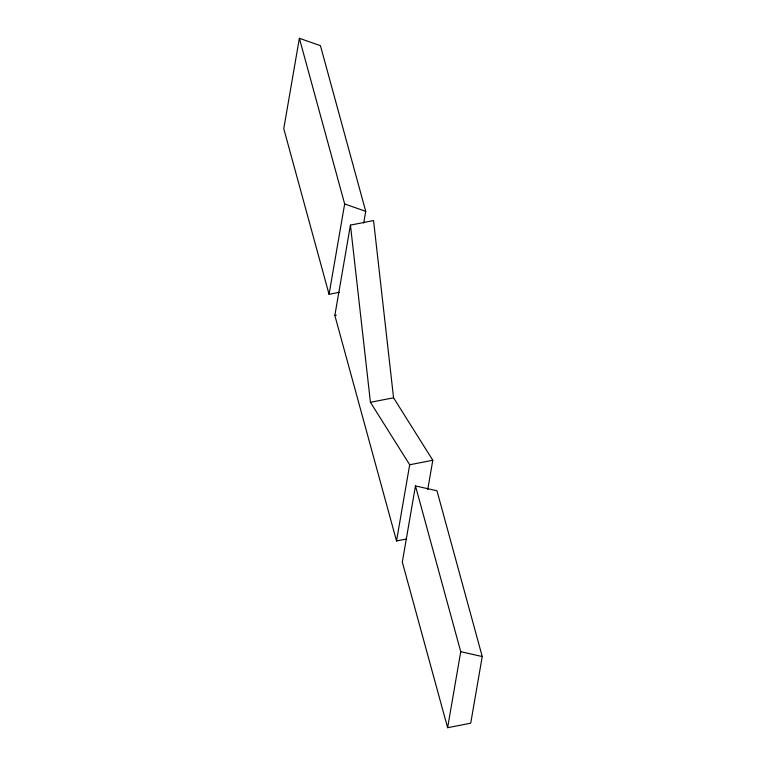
<?xml version="1.0" encoding="UTF-8"?>
<svg xmlns="http://www.w3.org/2000/svg" width="766" height="766" viewBox="0 0 766 766"><rect width="100%" height="100%" fill="white"/><g stroke="black" fill="none" stroke-linecap="round" stroke-linejoin="round"><path stroke-width="1.15" d="M363.706 223.05L365.727 211.339L320.437 45.682L299.372 38.3L283.765 128.688L329.064 294.297L339.462 292.267M329.064 294.297L344.662 203.957L299.372 38.3M406.641 538.977L396.529 540.949L334.847 315.439L350.445 225.108L373.559 220.579L393.552 397.803L432.8 460.261L427.744 489.56M396.529 540.949L409.686 464.761L370.428 402.284L350.445 225.108M415.469 485.922L402.313 562.091L447.612 727.7L470.726 723.181L482.235 656.539L436.965 490.767L415.469 485.922L460.739 651.694L447.612 727.7M334.847 315.439L336.293 315.161M370.428 402.284L393.552 397.803M409.686 464.761L432.8 460.261M460.739 651.694L482.235 656.539M344.662 203.957L365.727 211.339"/></g></svg>
